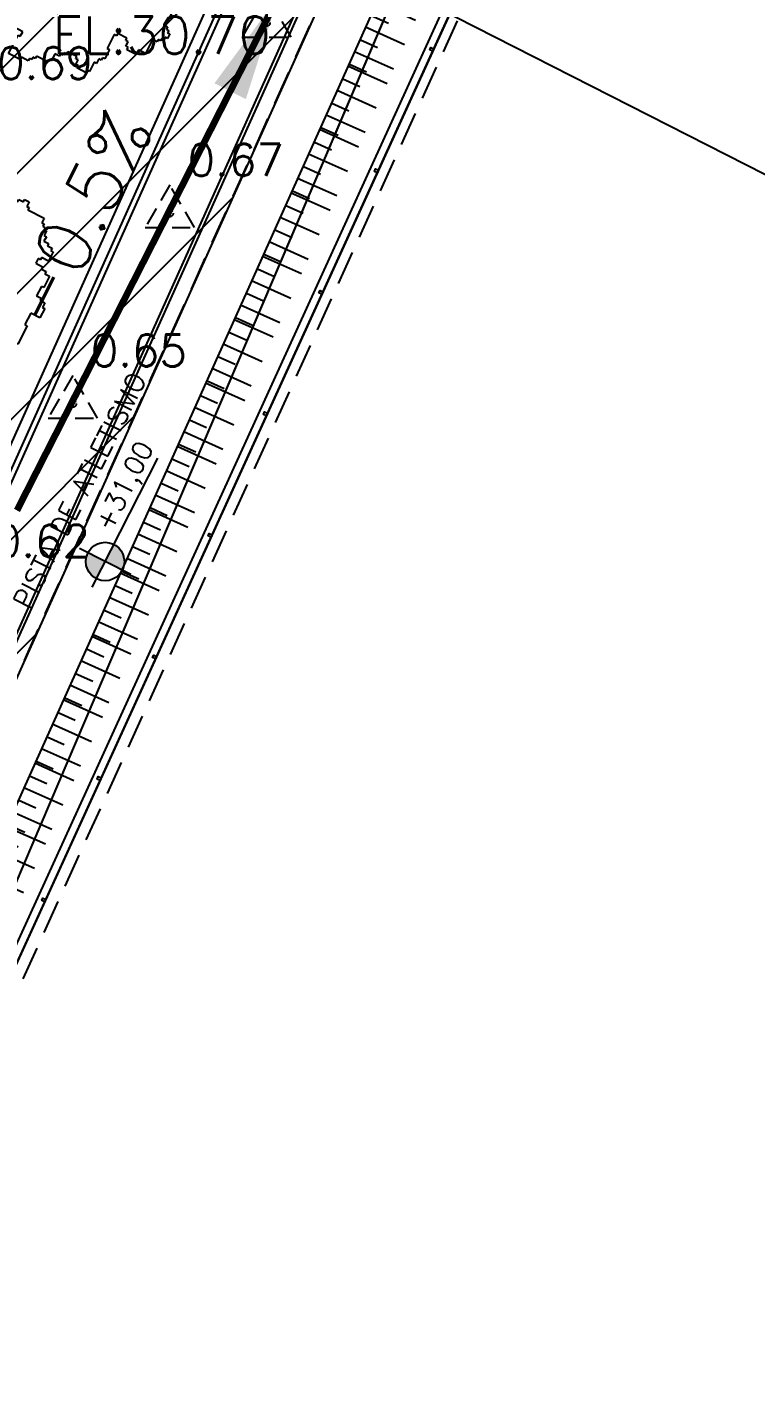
# Model space of a CAD drawing. Header units: metres. Extents: x 543100 to 543604, y 9574012 to 9574398.
# Drawn here: x 543277.67 to 543291.3, y 9574190.72 to 9574215.93 of the extents above; entities that cross this region are included whole.
import ezdxf
from ezdxf.enums import TextEntityAlignment as Align

# ---------------------------------------------------------------- set-up
doc = ezdxf.new("R2010")
doc.units = ezdxf.units.M
doc.header["$LTSCALE"] = 0.1
doc.linetypes.add('DASHED2', pattern=[9.524999999999999, 6.35, -3.175])
doc.linetypes.add('HIDDEN', pattern=[9.524999999999999, 6.35, -3.175])
for name, color, linetype in [('###C_TOPO_TEXT', 7, 'Continuous'), ('#C_TOPO_TEXT', 7, 'Continuous'), ('#PROJ_PLATOS', 2, 'HIDDEN'), ('Area praça', 5, 'Continuous'), ('C-TINN-BNDY', 110, 'Continuous'), ('C-TOPO-TEXT', 7, 'Continuous'), ('HACHURA', 1, 'Continuous'), ('IMPL_CERCA', 8, 'Continuous'), ('IMPL_MEIO FIO', 8, 'Continuous'), ('IMPL_NIVEL', 8, 'Continuous'), ('IMPL_TALUDE', 8, 'Continuous'), ('IMPL_TITULO', 8, 'Continuous'), ('IMPL_VEGETAÇÃO', 8, 'Continuous'), ('IMPL_ÁRVORES', 8, 'Continuous'), ('IMPLANTAÇÃO', 1, 'Continuous'), ('PROJ_PLATOS', 2, 'DASHED2'), ('PROJ_TERRA_PERFIS', 2, 'Continuous'), ('XREF_IMPLNTACAO', 2, 'Continuous')]:
    doc.layers.add(name, color=color, linetype=linetype)
doc.layers.get('IMPLANTAÇÃO').off()
doc.styles.add('COTA200', font='ROMANS.SHX')
doc.styles.add('ROMANS', font='romans', dxfattribs={"height": 0.2})
doc.styles.get("Standard").update_dxf_attribs({"font": 'simplex.shx'})
doc.dimstyles.get("Standard").update_dxf_attribs({"dimtxt": 0.18, "dimasz": 0.18, "dimexe": 0.18, "dimexo": 0.0625, "dimgap": 0.09, "dimtad": 0, "dimtih": 1, "dimtoh": 1, "dimdec": 4, "dimzin": 0, "dimdsep": 46, "dimtxsty": 'Standard', "dimcen": 0.09, "dimadec": 0, "dimazin": 0, "dimtfac": 1, "dimtdec": 4, "dimtofl": 0, "dimtmove": 0, "dimatfit": 3, "dimfxl": 1, "dimtolj": 1, "dimtzin": 0, "dimarcsym": 0})

# ---------------------------------------------------------------- blocks, each defined once
blk = doc.blocks.new('A$C76815E95')
at = {"layer": 'HACHURA'}
h = blk.add_hatch(dxfattribs=at)
h.set_pattern_fill('ANSI31', color=1, scale=0.5, style=0)
h.set_pattern_definition([(45, (-56.71623454557266, -140.2760906778276), (-1.122532015133644, 1.122532015133644), [])])
h.paths.add_polyline_path([(78.50253660278395, -21.53023425675929), (78.1706479433924, -22.02040452882648), (30.00293476006482, -129.1186275184155), (23.85615117452107, -140.2760906778276), (-56.71623454557266, -83.83502537757158), (-56.29154449922498, -82.40403590723872), (-2.601691384217702, 20.28950879722834), (78.41679475666024, -21.48937489651144)])
at = {"layer": 'HACHURA', "color": 8, "elevation": 30.47163635617762, "flags": 128}
blk.add_lwpolyline([(78.50253660278395, -21.53023425675929), (78.1706479433924, -22.02040452882648), (30.00293476006482, -129.1186275184155), (23.85615117452107, -140.2760906778276), (-56.71623454557266, -83.83502537757158), (-56.29154449922498, -82.40403590723872), (-2.601691384217702, 20.28950879722834), (78.41679475666024, -21.48937489651144)], close=True, dxfattribs=at)
blk = doc.blocks.new('nível-ct-04')
h = blk.add_hatch(color=8)
h.paths.add_polyline_path([(1.047825605148458, -1.31934870298603), (0.8978256051484581, -1.31934870298603), (0.8978256051484581, -1.469348702986029, 0.4142135623730958)])
h.paths.add_polyline_path([(0.8978256051484581, -1.169348702986028, 0.4142135623730958), (0.7478256051484582, -1.31934870298603), (0.8978256051484585, -1.31934870298603)])
for p, q in [((0.8978256051484581, -1.544348702986028), (0.8978256051484581, -1.094348702986029)), ((0.6728256051484585, -1.31934870298603), (1.803147779103823, -1.31934870298603))]:
    blk.add_line(p, q)
blk.add_circle((0.8978256051484581, -1.31934870298603), 0.15)
at = {"style": 'ROMANS'}
blk.add_attdef('0.00', (1.117159978211194, -1.257458989557616), '', height=0.15, dxfattribs=at)
blk = doc.blocks.new('Arv-sup')
at = {"layer": 'IMPL_VEGETAÇÃO', "color": 2}
for p, q in [((-0.8806546373597381, 2.060930780092463), (-0.8030544302922191, 2.060930780092463)), ((-0.8806546373597381, 1.71190549425117), (-0.8806546373597381, 2.060930780092463)), ((-0.8030544302922191, 2.060930780092463), (-0.8030544302922191, 2.022150266335885)), ((-0.8030544302922191, 2.022150266335885), (-0.6866548477707966, 2.022150266335885)), ((-0.6866548477707966, 2.022150266335885), (-0.6866548477707966, 1.94458890780669)), ((-0.492655543568425, 2.022150266335885), (-0.4538556827279496, 2.022150266335885)), ((-0.492655543568425, 1.983369752579293), (-0.492655543568425, 2.022150266335885)), ((-0.4538556827279496, 2.060930780092463), (-0.415055821887476, 2.060930780092463)), ((-0.4538556827279496, 2.022150266335885), (-0.4538556827279496, 2.060930780092463)), ((-0.415055821887476, 2.138491807605618), (-0.3374561002065271, 2.138491807605618)), ((-0.415055821887476, 2.060930780092463), (-0.415055821887476, 2.138491807605618)), ((-0.3374561002065271, 2.138491807605618), (-0.3374561002065271, 2.09971129384904)), ((-0.3374561002065271, 2.09971129384904), (-0.2210565176851027, 2.09971129384904)), ((-0.2210565176851027, 2.09971129384904), (-0.2210565176851027, 2.060930780092463)), ((-0.2210565176851027, 2.060930780092463), (-0.1822566568446291, 2.060930780092463)), ((-0.2210565176851027, 2.022150266335885), (-0.2210565176851027, 1.86702788029352)), ((-0.1822566568446291, 2.022150266335885), (-0.2210565176851027, 2.022150266335885)), ((-0.1822566568446291, 2.060930780092463), (-0.1822566568446291, 2.022150266335885)), ((-0.06585707432320476, 2.022150266335885), (0.01174264735774422, 2.022150266335885)), ((-0.06585707432320476, 1.86702788029352), (-0.06585707432320476, 2.022150266335885)), ((0.01174264735774422, 2.022150266335885), (0.01174264735774422, 1.983369752579293)), ((-0.6866548477707966, 1.94458890780669), (-0.6090551260898476, 1.94458890780669)), ((-0.6090551260898476, 1.94458890780669), (-0.6090551260898476, 1.905808394050112)), ((-0.6090551260898476, 1.905808394050112), (-0.5314554044088986, 1.905808394050112)), ((-0.5314554044088986, 1.983369752579293), (-0.492655543568425, 1.983369752579293)), ((-0.5314554044088986, 1.905808394050112), (-0.5314554044088986, 1.983369752579293)), ((-0.2210565176851027, 1.86702788029352), (-0.1822566568446291, 1.86702788029352)), ((-0.1822566568446291, 1.86702788029352), (-0.1822566568446291, 1.828247366536942)), ((-0.1822566568446291, 1.828247366536942), (-0.1046569351636801, 1.828247366536942)), ((-0.1046569351636801, 1.86702788029352), (-0.06585707432320476, 1.86702788029352)), ((-0.1046569351636801, 1.828247366536942), (-0.1046569351636801, 1.86702788029352)), ((0.01174264735774422, 1.983369752579293), (0.05054250819821782, 1.983369752579293)), ((0.01174264735774422, 1.983369752579293), (0.08934236903869142, 1.983369752579293)), ((0.05054250819821782, 1.983369752579293), (0.05054250819821782, 1.94458890780669)), ((0.08934236903869142, 1.983369752579293), (0.08934236903869142, 1.94458890780669)), ((0.08934236903869142, 1.94458890780669), (0.1281422298791668, 1.94458890780669)), ((0.1281422298791668, 1.94458890780669), (0.1281422298791668, 1.905808394050112)), ((0.1281422298791668, 1.905808394050112), (0.1669420907196404, 1.905808394050112)), ((0.1669420907196404, 1.905808394050112), (0.1669420907196404, 1.828247366536942)), ((0.1669420907196404, 1.828247366536942), (0.2833416732410647, 1.828247366536942)), ((0.2833416732410647, 1.86702788029352), (0.3221415340815383, 1.86702788029352)), ((0.2833416732410647, 1.828247366536942), (0.2833416732410647, 1.86702788029352)), ((0.3221415340815383, 1.905808394050112), (0.3609413949220137, 1.905808394050112)), ((0.3221415340815383, 1.86702788029352), (0.3221415340815383, 1.905808394050112)), ((0.3609413949220137, 1.94458890780669), (0.3997412557624873, 1.94458890780669)), ((0.3609413949220137, 1.905808394050112), (0.3609413949220137, 1.94458890780669)), ((0.3997412557624873, 1.983369752579293), (0.4773414628300063, 1.983369752579293)), ((0.3997412557624873, 1.94458890780669), (0.3997412557624873, 1.983369752579293)), ((0.4773414628300063, 1.983369752579293), (0.4773414628300063, 1.905808394050112)), ((0.4773414628300063, 1.905808394050112), (0.5161413236704799, 1.905808394050112)), ((0.5161413236704799, 1.905808394050112), (0.5161413236704799, 1.86702788029352)), ((0.5161413236704799, 1.86702788029352), (0.6713407670323779, 1.86702788029352)), ((0.6713407670323779, 1.86702788029352), (0.6713407670323779, 1.828247366536942)), ((0.6713407670323779, 1.828247366536942), (0.7101406278728533, 1.828247366536942)), ((0.7101406278728533, 1.828247366536942), (0.7101406278728533, 1.71190549425117)), ((-1.307453106604957, 1.71190549425117), (-1.268653245764483, 1.71190549425117)), ((-1.307453106604957, 1.556783108208819), (-1.307453106604957, 1.71190549425117)), ((-1.268653245764483, 1.750686008007747), (-1.152253663243059, 1.750686008007747)), ((-1.268653245764483, 1.71190549425117), (-1.268653245764483, 1.750686008007747)), ((-1.152253663243059, 1.750686008007747), (-1.152253663243059, 1.71190549425117)), ((-1.152253663243059, 1.71190549425117), (-0.8806546373597381, 1.71190549425117)), ((0.7101406278728533, 1.71190549425117), (0.7489404887133269, 1.71190549425117)), ((0.7489404887133269, 1.71190549425117), (0.7489404887133269, 1.595563621965397)), ((-1.268653245764483, 1.556783108208819), (-1.307453106604957, 1.556783108208819)), ((-1.268653245764483, 1.518002594452227), (-1.268653245764483, 1.556783108208819)), ((-1.229853384924008, 1.518002594452227), (-1.268653245764483, 1.518002594452227)), ((-1.229853384924008, 1.401660722166454), (-1.229853384924008, 1.518002594452227)), ((0.7489404887133269, 1.595563621965397), (0.7877403495538022, 1.595563621965397)), ((0.7877403495538022, 1.595563621965397), (0.7877403495538022, 1.440441235923046)), ((0.7877403495538022, 1.440441235923046), (0.9041399320752248, 1.440441235923046)), ((0.9041399320752248, 1.479221749679624), (0.9429397929157002, 1.479221749679624)), ((0.9041399320752248, 1.440441235923046), (0.9041399320752248, 1.479221749679624)), ((0.9429397929157002, 1.518002594452227), (1.020539514596647, 1.518002594452227)), ((0.9429397929157002, 1.479221749679624), (0.9429397929157002, 1.518002594452227)), ((1.020539514596647, 1.556783108208819), (1.098139236277596, 1.556783108208819)), ((1.020539514596647, 1.518002594452227), (1.020539514596647, 1.556783108208819)), ((1.098139236277596, 1.556783108208819), (1.098139236277596, 1.479221749679624)), ((1.098139236277596, 1.479221749679624), (1.136939097118072, 1.479221749679624)), ((1.136939097118072, 1.479221749679624), (1.136939097118072, 1.440441235923046)), ((1.136939097118072, 1.440441235923046), (1.408538123001392, 1.440441235923046)), ((1.408538123001392, 1.440441235923046), (1.408538123001392, 1.362880208409877)), ((-1.695451715009701, 0.7811711779970381), (-1.695451715009701, 1.324099363637274)), ((-1.695451715009701, 1.324099363637274), (-1.617851993328753, 1.324099363637274)), ((-1.617851993328753, 1.324099363637274), (-1.617851993328753, 1.285318849880682)), ((-1.617851993328753, 1.285318849880682), (-1.385052828285906, 1.285318849880682)), ((-1.385052828285906, 1.285318849880682), (-1.385052828285906, 1.246538336124104)), ((-1.385052828285906, 1.246538336124104), (-1.307453106604957, 1.246538336124104)), ((-1.307453106604957, 1.362880208409877), (-1.268653245764483, 1.362880208409877)), ((-1.307453106604957, 1.285318849880682), (-1.307453106604957, 1.362880208409877)), ((-1.268653245764483, 1.285318849880682), (-1.307453106604957, 1.285318849880682)), ((-1.307453106604957, 1.246538336124104), (-1.307453106604957, 1.207757822367526)), ((-1.268653245764483, 1.401660722166454), (-1.229853384924008, 1.401660722166454)), ((-1.268653245764483, 1.362880208409877), (-1.268653245764483, 1.401660722166454)), ((-1.268653245764483, 1.130196463838331), (-1.268653245764483, 1.285318849880682)), ((1.408538123001392, 1.362880208409877), (1.447337983841868, 1.362880208409877)), ((1.447337983841868, 1.362880208409877), (1.447337983841868, 1.324099363637274)), ((1.447337983841868, 1.324099363637274), (1.486137844682341, 1.324099363637274)), ((1.486137844682341, 1.324099363637274), (1.486137844682341, 1.285318849880682)), ((1.486137844682341, 1.285318849880682), (1.524937705522817, 1.285318849880682)), ((1.524937705522817, 1.285318849880682), (1.524937705522817, 1.207757822367526)), ((-1.307453106604957, 1.207757822367526), (-1.268653245764483, 1.207757822367526)), ((-1.268653245764483, 1.207757822367526), (-1.268653245764483, 1.130196463838331)), ((1.524937705522817, 1.207757822367526), (1.56373756636329, 1.207757822367526)), ((1.56373756636329, 1.207757822367526), (1.56373756636329, 1.130196463838331)), ((1.56373756636329, 1.130196463838331), (1.641337288044239, 1.130196463838331)), ((1.641337288044239, 1.130196463838331), (1.641337288044239, 1.091415950081753)), ((1.641337288044239, 1.091415950081753), (1.718937009725188, 1.091415950081753)), ((1.718937009725188, 1.091415950081753), (1.718937009725188, 1.052635436325176)), ((1.718937009725188, 1.052635436325176), (1.757736870565662, 1.052635436325176)), ((1.757736870565662, 1.052635436325176), (1.757736870565662, 0.8975130502828108)), ((1.602537427203764, 0.8587322055102078), (1.602537427203764, 0.7811711779970381)), ((1.641337288044239, 0.8587322055102078), (1.602537427203764, 0.8587322055102078)), ((1.641337288044239, 0.8975130502828108), (1.641337288044239, 0.8587322055102078)), ((1.757736870565662, 0.8975130502828108), (1.641337288044239, 0.8975130502828108)), ((-1.928250880052548, 0.7811711779970381), (-1.695451715009701, 0.7811711779970381)), ((-1.928250880052548, 0.7036101504838825), (-1.928250880052548, 0.7811711779970381)), ((-1.889451019212073, 0.7036101504838825), (-1.928250880052548, 0.7036101504838825)), ((-1.889451019212073, 0.6648293057112653), (-1.889451019212073, 0.7036101504838825)), ((-1.850651158371599, 0.6648293057112653), (-1.889451019212073, 0.6648293057112653)), ((-1.850651158371599, 0.470926405912337), (-1.850651158371599, 0.6648293057112653)), ((1.602537427203764, 0.7811711779970381), (1.718937009725188, 0.7811711779970381)), ((1.718937009725188, 0.7811711779970381), (1.718937009725188, 0.7423906642404603)), ((1.718937009725188, 0.7423906642404603), (1.796536731406137, 0.7423906642404603)), ((1.796536731406137, 0.7423906642404603), (1.796536731406137, 0.7036101504838825)), ((1.796536731406137, 0.7036101504838825), (1.874136938473656, 0.7036101504838825)), ((1.874136938473656, 0.7036101504838825), (1.874136938473656, 0.5097069196689148)), ((-1.889451019212073, 0.470926405912337), (-1.850651158371599, 0.470926405912337)), ((-1.889451019212073, 0.1994621475841996), (-1.889451019212073, 0.470926405912337)), ((1.835337077633181, 0.5097069196689148), (1.835337077633181, 0.3545845336265643)), ((1.874136938473656, 0.5097069196689148), (1.835337077633181, 0.5097069196689148)), ((1.835337077633181, 0.3545845336265643), (1.91293679931413, 0.3545845336265643)), ((1.91293679931413, 0.3545845336265643), (1.91293679931413, 0.3158040198699723)), ((1.91293679931413, 0.3158040198699723), (1.990536520995079, 0.3158040198699723)), ((1.990536520995079, 0.3158040198699723), (1.990536520995079, 0.2382429923568168)), ((1.990536520995079, 0.2382429923568168), (2.029336381835552, 0.2382429923568168)), ((2.029336381835552, 0.2382429923568168), (2.029336381835552, 0.08312060631445206)), ((-2.005850601733496, 0.1606816338276218), (-1.928250880052548, 0.1606816338276218)), ((-1.928250880052548, 0.1606816338276218), (-2.005850601733496, 0.1606816338276218)), ((-1.928250880052548, 0.1606816338276218), (-1.928250880052548, 0.121901120071044)), ((-1.928250880052548, -0.4210273965852167), (-1.928250880052548, 0.1606816338276218)), ((-1.928250880052548, 0.121901120071044), (-1.850651158371599, 0.121901120071044)), ((-1.850651158371599, 0.1994621475841996), (-1.889451019212073, 0.1994621475841996)), ((-1.850651158371599, 0.121901120071044), (-1.850651158371599, 0.1994621475841996)), ((1.874136938473656, 0.08312060631445206), (1.874136938473656, -0.1107826245005015)), ((2.029336381835552, 0.08312060631445206), (1.874136938473656, 0.08312060631445206)), ((1.874136938473656, -0.1107826245005015), (1.91293679931413, -0.1107826245005015)), ((1.91293679931413, -0.1107826245005015), (1.91293679931413, -0.4210273965852167)), ((-1.889451019212073, -0.4210273965852167), (-1.928250880052548, -0.4210273965852167)), ((-1.889451019212073, -0.4598079103417945), (-1.889451019212073, -0.4210273965852167)), ((-1.850651158371599, -0.4598079103417945), (-1.889451019212073, -0.4598079103417945)), ((-1.850651158371599, -0.4985884240983864), (-1.850651158371599, -0.4598079103417945)), ((-1.811851297531124, -0.4985884240983864), (-1.850651158371599, -0.4985884240983864)), ((-1.811851297531124, -0.653710810140737), (-1.811851297531124, -0.4985884240983864)), ((1.718937009725188, -0.4985884240983864), (1.718937009725188, -0.7700526824265097)), ((1.757736870565662, -0.4985884240983864), (1.718937009725188, -0.4985884240983864)), ((1.757736870565662, -0.4598079103417945), (1.757736870565662, -0.4985884240983864)), ((1.835337077633181, -0.4598079103417945), (1.757736870565662, -0.4598079103417945)), ((1.835337077633181, -0.4210273965852167), (1.835337077633181, -0.4598079103417945)), ((1.91293679931413, -0.4210273965852167), (1.835337077633181, -0.4210273965852167)), ((-1.928250880052548, -0.653710810140737), (-1.811851297531124, -0.653710810140737)), ((-1.928250880052548, -0.8476137099396652), (-1.928250880052548, -0.653710810140737)), ((-1.656651854169227, -0.7700526824265097), (-1.656651854169227, -0.8088331961830875)), ((-1.579052132488278, -0.7700526824265097), (-1.656651854169227, -0.7700526824265097)), ((-1.579052132488278, -0.8863942236962572), (-1.579052132488278, -0.7700526824265097)), ((1.718937009725188, -0.7700526824265097), (1.757736870565662, -0.7700526824265097)), ((1.757736870565662, -0.7700526824265097), (1.757736870565662, -0.8088331961830875)), ((-1.734251575850176, -0.8476137099396652), (-1.928250880052548, -0.8476137099396652)), ((-1.734251575850176, -0.8088331961830875), (-1.734251575850176, -0.8476137099396652)), ((-1.656651854169227, -0.8088331961830875), (-1.734251575850176, -0.8088331961830875)), ((-1.540252271647804, -0.8863942236962572), (-1.579052132488278, -0.8863942236962572)), ((-1.540252271647804, -0.963955582225438), (-1.540252271647804, -0.8863942236962572)), ((-1.501452410807329, -0.963955582225438), (-1.540252271647804, -0.963955582225438)), ((-1.501452410807329, -1.00273609598203), (-1.501452410807329, -0.963955582225438)), ((-1.42385268912638, -1.00273609598203), (-1.501452410807329, -1.00273609598203)), ((-1.42385268912638, -0.963955582225438), (-1.42385268912638, -1.00273609598203)), ((-1.385052828285906, -0.963955582225438), (-1.42385268912638, -0.963955582225438)), ((-1.385052828285906, -0.9251750684688602), (-1.385052828285906, -0.963955582225438)), ((-1.307453106604957, -0.9251750684688602), (-1.385052828285906, -0.9251750684688602)), ((-1.307453106604957, -0.8863942236962572), (-1.307453106604957, -0.9251750684688602)), ((-1.268653245764483, -0.8863942236962572), (-1.307453106604957, -0.8863942236962572)), ((-1.268653245764483, -0.8088331961830875), (-1.268653245764483, -0.8863942236962572)), ((-1.113453802402585, -0.8088331961830875), (-1.268653245764483, -0.8088331961830875)), ((-1.113453802402585, -0.8476137099396652), (-1.113453802402585, -0.8088331961830875)), ((-1.07465394156211, -0.8476137099396652), (-1.113453802402585, -0.8476137099396652)), ((-1.07465394156211, -1.15785848202438), (-1.07465394156211, -0.8476137099396652)), ((1.718937009725188, -1.00273609598203), (1.718937009725188, -1.041516609738608)), ((1.757736870565662, -1.00273609598203), (1.718937009725188, -1.00273609598203)), ((1.757736870565662, -0.8088331961830875), (1.796536731406137, -0.8088331961830875)), ((1.757736870565662, -0.963955582225438), (1.757736870565662, -1.00273609598203)), ((1.796536731406137, -0.963955582225438), (1.757736870565662, -0.963955582225438)), ((1.796536731406137, -0.8088331961830875), (1.796536731406137, -0.8476137099396652)), ((1.796536731406137, -0.8476137099396652), (1.835337077633181, -0.8476137099396652)), ((1.796536731406137, -0.9251750684688602), (1.796536731406137, -0.963955582225438)), ((1.835337077633181, -0.9251750684688602), (1.796536731406137, -0.9251750684688602)), ((1.835337077633181, -0.8476137099396652), (1.835337077633181, -0.9251750684688602)), ((-1.346252967445432, -1.196638995780958), (-1.113453802402585, -1.196638995780958)), ((-1.346252967445432, -1.235419840553575), (-1.346252967445432, -1.196638995780958)), ((-1.113453802402585, -1.15785848202438), (-1.07465394156211, -1.15785848202438)), ((-1.113453802402585, -1.196638995780958), (-1.113453802402585, -1.15785848202438)), ((-1.113453802402585, -1.15785848202438), (-1.113453802402585, -1.196638995780958)), ((-1.113453802402585, -1.196638995780958), (-1.113453802402585, -1.15785848202438)), ((1.29213854047997, -1.196638995780958), (1.136939097118072, -1.196638995780958)), ((1.136939097118072, -1.196638995780958), (1.136939097118072, -1.235419840553575)), ((1.29213854047997, -1.235419840553575), (1.29213854047997, -1.196638995780958)), ((1.641337288044239, -1.041516609738608), (1.641337288044239, -1.274200354310153)), ((1.718937009725188, -1.041516609738608), (1.641337288044239, -1.041516609738608)), ((-1.462652549966855, -1.312980868066731), (-1.385052828285906, -1.312980868066731)), ((-1.462652549966855, -1.429322740352504), (-1.462652549966855, -1.312980868066731)), ((-1.385052828285906, -1.235419840553575), (-1.346252967445432, -1.235419840553575)), ((-1.385052828285906, -1.312980868066731), (-1.385052828285906, -1.235419840553575)), ((1.098139236277596, -1.235419840553575), (1.098139236277596, -1.468103254109096)), ((1.136939097118072, -1.235419840553575), (1.098139236277596, -1.235419840553575)), ((1.330938401320443, -1.235419840553575), (1.29213854047997, -1.235419840553575)), ((1.330938401320443, -1.312980868066731), (1.330938401320443, -1.235419840553575)), ((1.369738262160919, -1.312980868066731), (1.330938401320443, -1.312980868066731)), ((1.369738262160919, -1.351761381823323), (1.369738262160919, -1.312980868066731)), ((1.524937705522817, -1.351761381823323), (1.369738262160919, -1.351761381823323)), ((1.524937705522817, -1.274200354310153), (1.524937705522817, -1.351761381823323)), ((1.641337288044239, -1.274200354310153), (1.524937705522817, -1.274200354310153)), ((-1.385052828285906, -1.429322740352504), (-1.462652549966855, -1.429322740352504)), ((-1.385052828285906, -1.545664612638276), (-1.385052828285906, -1.429322740352504)), ((-1.229853384924008, -1.545664612638276), (-1.385052828285906, -1.545664612638276)), ((-1.229853384924008, -1.506883767865673), (-1.229853384924008, -1.545664612638276)), ((-1.152253663243059, -1.506883767865673), (-1.229853384924008, -1.506883767865673)), ((-1.152253663243059, -1.468103254109096), (-1.152253663243059, -1.506883767865673)), ((-1.07465394156211, -1.468103254109096), (-1.152253663243059, -1.468103254109096)), ((-1.07465394156211, -1.662006153908024), (-1.07465394156211, -1.468103254109096)), ((1.098139236277596, -1.468103254109096), (1.136939097118072, -1.468103254109096)), ((1.136939097118072, -1.468103254109096), (1.136939097118072, -1.623225640151446)), ((-1.035854080721636, -1.662006153908024), (-1.07465394156211, -1.662006153908024)), ((-1.035854080721636, -1.700786998680641), (-1.035854080721636, -1.662006153908024)), ((-0.9970542198811607, -1.700786998680641), (-1.035854080721636, -1.700786998680641)), ((-0.9970542198811607, -1.778348026193797), (-0.9970542198811607, -1.700786998680641)), ((-0.9582543590406871, -1.778348026193797), (-0.9970542198811607, -1.778348026193797)), ((-0.9582543590406871, -1.855909053706966), (-0.9582543590406871, -1.778348026193797)), ((0.5937410453514289, -1.778348026193797), (0.5937410453514289, -1.817128539950389)), ((0.7489404887133269, -1.778348026193797), (0.5937410453514289, -1.778348026193797)), ((0.7489404887133269, -1.817128539950389), (0.7489404887133269, -1.778348026193797)), ((1.020539514596647, -1.739567512437219), (1.020539514596647, -1.894689898479569)), ((1.059339375437123, -1.739567512437219), (1.020539514596647, -1.739567512437219)), ((1.059339375437123, -1.662006153908024), (1.059339375437123, -1.739567512437219)), ((1.098139236277596, -1.662006153908024), (1.059339375437123, -1.662006153908024)), ((1.098139236277596, -1.623225640151446), (1.098139236277596, -1.662006153908024)), ((1.136939097118072, -1.623225640151446), (1.098139236277596, -1.623225640151446)), ((-0.9194544982002117, -1.855909053706966), (-0.9582543590406871, -1.855909053706966)), ((-0.9194544982002117, -1.894689898479569), (-0.9194544982002117, -1.855909053706966)), ((-0.8806546373597381, -1.894689898479569), (-0.9194544982002117, -1.894689898479569)), ((-0.8806546373597381, -1.933470412236161), (-0.8806546373597381, -1.894689898479569)), ((-0.6090551260898476, -1.933470412236161), (-0.8806546373597381, -1.933470412236161)), ((-0.6090551260898476, -1.894689898479569), (-0.6090551260898476, -1.933470412236161)), ((-0.5314554044088986, -1.894689898479569), (-0.6090551260898476, -1.894689898479569)), ((-0.5314554044088986, -1.855909053706966), (-0.5314554044088986, -1.894689898479569)), ((-0.2986562393660517, -1.855909053706966), (-0.5314554044088986, -1.855909053706966)), ((-0.1434567960041537, -1.817128539950389), (-0.2986562393660517, -1.817128539950389)), ((-0.2986562393660517, -1.817128539950389), (-0.2986562393660517, -1.855909053706966)), ((-0.1822566568446291, -2.204934670564285), (-0.1822566568446291, -1.894689898479569)), ((-0.1822566568446291, -1.894689898479569), (-0.1434567960041537, -1.894689898479569)), ((-0.1434567960041537, -1.894689898479569), (-0.1434567960041537, -1.817128539950389)), ((0.3997412557624873, -2.011031439749317), (0.3997412557624873, -2.049812284521934)), ((0.4385411166029627, -2.011031439749317), (0.3997412557624873, -2.011031439749317)), ((0.4385411166029627, -1.894689898479569), (0.4385411166029627, -2.011031439749317)), ((0.5161413236704799, -1.894689898479569), (0.4385411166029627, -1.894689898479569)), ((0.5161413236704799, -1.855909053706966), (0.5161413236704799, -1.894689898479569)), ((0.5549411845109553, -1.855909053706966), (0.5161413236704799, -1.855909053706966)), ((0.5549411845109553, -1.817128539950389), (0.5549411845109553, -1.855909053706966)), ((0.5937410453514289, -1.817128539950389), (0.5549411845109553, -1.817128539950389)), ((0.7877403495538022, -1.817128539950389), (0.7489404887133269, -1.817128539950389)), ((0.7877403495538022, -1.894689898479569), (0.7877403495538022, -1.817128539950389)), ((0.8265402103942758, -1.894689898479569), (0.7877403495538022, -1.894689898479569)), ((0.8265402103942758, -1.933470412236161), (0.8265402103942758, -1.894689898479569)), ((0.9817396537561738, -1.933470412236161), (0.8265402103942758, -1.933470412236161)), ((0.9817396537561738, -1.894689898479569), (0.9817396537561738, -1.933470412236161)), ((1.020539514596647, -1.894689898479569), (0.9817396537561738, -1.894689898479569)), ((0.01174264735774422, -2.204934670564285), (-0.1822566568446291, -2.204934670564285)), ((0.01174264735774422, -2.166153825791667), (0.01174264735774422, -2.204934670564285)), ((0.1281422298791668, -2.166153825791667), (0.01174264735774422, -2.166153825791667)), ((0.1281422298791668, -2.12737331203509), (0.1281422298791668, -2.166153825791667)), ((0.1669420907196404, -2.12737331203509), (0.1281422298791668, -2.12737331203509)), ((0.1669420907196404, -2.088592798278512), (0.1669420907196404, -2.12737331203509)), ((0.2057419515601158, -2.088592798278512), (0.1669420907196404, -2.088592798278512)), ((0.2057419515601158, -2.049812284521934), (0.2057419515601158, -2.088592798278512)), ((0.3997412557624873, -2.049812284521934), (0.2057419515601158, -2.049812284521934))]:
    blk.add_line(p, q, dxfattribs=at)
blk.add_circle((0, 1.4210854715202e-14), 0.15, dxfattribs=at)
blk = doc.blocks.new('CERCA')
at = {"layer": 'IMPL_CERCA', "color": 3}
blk.add_lwpolyline([(-0.02499999990686774, 0), (0.02500000002328306, 0), (0.02500000002328306, -0.06000000052154064), (-0.02499999990686774, -0.06000000052154064)], close=True, dxfattribs=at)
blk = doc.blocks.new('TALUDE 01')
at = {"layer": 'IMPL_TALUDE'}
for p, q in [((-1.257040831156701, -0.009896888224830036), (-1.257040831156701, 0.7923661094386263)), ((-0.7570408311567007, -0.009896888224830036), (-0.7570408311567007, 0.7923661094386263)), ((-0.2570408311567007, -0.009896888224830036), (-0.2570408311567007, 0.7923661094386263)), ((-1, 0), (-1, 0.3511314988320011)), ((-0.5, 0), (-0.5, 0.3511314988320011)), ((0, 0), (0, 0.3511314988320011))]:
    blk.add_line(p, q, dxfattribs=at)
blk = doc.blocks.new('A$C00972E22')
at = {"layer": 'IMPL_CERCA'}
for p, q in [((136.1866745820735, 78.40736307390034), (129.9416389816586, 225.1902974036431)), ((136.0292479066411, 78.5787296872586), (129.7980879122282, 225.0355326247309))]:
    blk.add_line(p, q, dxfattribs=at)
at = {"layer": 'IMPL_MEIO FIO', "color": 1}
for p, q in [((131.6347294751322, 100.7186768557876), (126.8104776490945, 199.426026172936)), ((132.8785089345183, 100.8759699054062), (128.0601185590494, 199.4633909780532)), ((131.334572854219, 100.7041221428663), (126.5166645573918, 199.2816786970943)), ((131.5343344116118, 100.7138853464276), (126.7164261147846, 199.2914419006556)), ((131.6342151903082, 100.7187669500709), (126.8148955837823, 199.3251998256892)), ((133.4310186617076, 90.24512468278408), (128.1674201256828, 199.2823050189763)), ((134.6794220366282, 90.30792881175876), (129.4164133333834, 199.3334004282951))]:
    blk.add_line(p, q, dxfattribs=at)
at = {"layer": 'IMPL_CERCA', "rotation": 272.4362404080558}
for p in [(133.2644344995497, 147.0915150269866), (133.3707035118714, 144.5937746688724), (133.4769725241931, 142.0960343107581), (133.5832415365148, 139.5982939526439), (133.6895105488366, 137.1005535945296), (133.7957795611583, 134.6028132364154), (133.90204857348, 132.1050728783011), (134.0083175858017, 129.6073325201869)]:
    blk.add_blockref('CERCA', p, dxfattribs=at)
at = {"layer": 'IMPL_NIVEL', "xscale": 2.400000002235174, "yscale": 2.400000002235174, "zscale": 2.400000002235174, "rotation": 90}
blk.add_blockref('nível-ct-04', (128.9640189075144, 133.6180647332221), dxfattribs=at).add_auto_attribs({'0.00': '+31,00'})
at = {"layer": 'IMPL_TALUDE', "rotation": 272.7634959834642}
for p in [(131.9842926817946, 146.1429203301668), (132.0469701086404, 144.8444321546704), (132.1096475356026, 143.5459439791739), (132.1723249624483, 142.2474558055401), (132.2350023892941, 140.9489676300436), (132.2976798161399, 139.6504794545472), (132.3603572429856, 138.3519912809134), (132.4230346698314, 137.0535031054169), (132.4857120966772, 135.7550149299204), (132.5483895235229, 134.4565267562866), (132.6110669503687, 133.1580385807902), (132.6737443772145, 131.8595504052937), (132.7364218040602, 130.5610622316599), (132.799099230906, 129.2625740561634)]:
    blk.add_blockref('TALUDE 01', p, dxfattribs=at)
at = {"layer": 'IMPL_ÁRVORES', "xscale": 1.25, "yscale": 1.25, "zscale": 1.25}
for p in [(126.438804314821, 146.1828775610775), (126.438804314821, 139.1828775610775)]:
    blk.add_blockref('Arv-sup', p, dxfattribs=at)
at = {"layer": 'IMPL_TITULO', "color": 2, "style": 'COTA200'}
blk.add_text('PISTA DE ATLETISMO', height=0.3600000000000001, rotation=90, dxfattribs=at).set_placement((131.1040763774654, 136.7447650674731), align=Align.MIDDLE_CENTER)
blk = doc.blocks.new('Base_Implantacao')
at = {"layer": 'Area praça'}
blk.add_lwpolyline([(543169.375966441, 9574203.375737434), (543253.5850714714, 9574146.03478178), (543319.7998506648, 9574291.166109739), (543234.3774111079, 9574331.16525853)], close=True, dxfattribs=at)
at = {"layer": 'IMPLANTAÇÃO', "rotation": 333.0393706475627}
blk.add_blockref('A$C00972E22', (543099.8097354489, 9574144.815856133), dxfattribs=at)
blk = doc.blocks.new('STA')
blk.add_lwpolyline([(0, 0.9999999999999964), (-0.8660254037844339, -0.5000000000000036), (0.8660254037844339, -0.5000000000000036)], close=True)
blk.add_circle((0, 0), 0.1181215260333346)

msp = doc.modelspace()

# ---------------------------------------------------------------- linework, layer by layer
at = {"layer": '#PROJ_PLATOS'}
for p, q in [((543262.267551907, 9574164.283969274, 30.8), (543317.4579577344, 9574286.033086067, 30)), ((543260.4344071884, 9574165.855572518, 31.1), (543308.6021203718, 9574272.953795508, 30.49))]:
    msp.add_line(p, q, dxfattribs=at)
at = {"layer": 'Area praça'}
msp.add_lwpolyline([(543169.375966441, 9574203.375737434), (543253.5850714714, 9574146.03478178), (543319.7998506648, 9574291.166109739), (543234.3774111079, 9574331.16525853)], close=True, dxfattribs=at)
at = {"layer": 'C-TINN-BNDY', "color": 110, "linetype": 'Continuous', "lineweight": -3}
for points in [[(543173.3936387443, 9574195.97504983, 31.05), (543164.1535311022, 9574205.609224685, 31.55), (543171.3201330855, 9574219.703092232, 31.38), (543181.4100280971, 9574239.043291226, 31.32), (543195.4145483043, 9574266.16241147, 31.2), (543201.9199596004, 9574278.8552629, 31.05), (543226.2907776149, 9574326.206030129, 30.93), (543232.196614905, 9574326.994622743, 30.6), (543317.7262855232, 9574286.616093269, 30), (543317.4579577344, 9574286.033086067, 30), (543308.6021203718, 9574272.953795508, 30.49), (543262.267551907, 9574164.283969274, 30.8), (543256.7435913504, 9574152.957710333, 30.8), (543241.9609805408, 9574120.556787703, 30.8), (543229.5529237649, 9574136.480036132, 30.5), (543208.8046409577, 9574161.625109471, 30.7), (543197.0614943682, 9574173.702004582, 30.7)], [(543173.3936387443, 9574195.97504983, 31.05), (543164.1535311022, 9574205.609224685, 31.55), (543171.3201330855, 9574219.703092232, 31.38), (543181.4100280971, 9574239.043291226, 31.32), (543195.4145483043, 9574266.16241147, 31.2), (543201.9199596004, 9574278.8552629, 31.05), (543226.2907776149, 9574326.206030129, 30.93), (543232.196614905, 9574326.994622743, 30.6), (543317.7262855232, 9574286.616093269, 30), (543317.4579577344, 9574286.033086067, 30), (543308.6021203718, 9574272.953795508, 30.49), (543262.267551907, 9574164.283969274, 30.8), (543256.7435913504, 9574152.957710333, 30.8), (543241.9609805408, 9574120.556787703, 30.8), (543229.5529237649, 9574136.480036132, 30.5), (543208.8046409577, 9574161.625109471, 30.7), (543197.0614943682, 9574173.702004582, 30.7)], [(543288.1589107113, 9574225.007734606, 0.5904184265909684), (543269.7973064557, 9574181.943724085, 0.1772682469953857), (543266.7448061188, 9574174.784605265, 0.1237418260086649), (543262.5785128294, 9574165.013275072, 0.1107474601410026)], [(543288.1589107113, 9574225.007734606, 0.5904184265909684), (543269.7973064557, 9574181.943724085, 0.1772682469953857), (543266.7448061188, 9574174.784605265, 0.1237418260086649), (543262.5785128294, 9574165.013275072, 0.1107474601410026)]]:
    msp.add_polyline3d(points, dxfattribs=at)
at = {"layer": 'PROJ_TERRA_PERFIS', "elevation": 31, "flags": 128}
msp.add_lwpolyline([(543187.4513423848, 9574266.09293951), (543308.0981957699, 9574204.724685654)], dxfattribs=at)

# ---------------------------------------------------------------- block references
at = {"layer": 'HACHURA', "color": 1}
msp.add_blockref('A$C76815E95', (543230.4314724284, 9574294.974200036, -0.07163635617761699), dxfattribs=at)
at = {"layer": 'PROJ_PLATOS', "color": 2, "linetype": 'Continuous', "lineweight": -3, "xscale": 0.5333333333333333, "yscale": 0.5333333333333333, "zscale": 0.5333333333333333}
for p in [(543282.1588632077, 9574216.008252153, 0.6871639979671791), (543280.3453506477, 9574212.442979066, 0.6660865987948579), (543278.5318380876, 9574208.877705976, 0.645009199602766)]:
    msp.add_blockref('STA', p, dxfattribs=at)
at = {"layer": 'XREF_IMPLNTACAO'}
msp.add_blockref('Base_Implantacao', (0, 0), dxfattribs=at)

# ---------------------------------------------------------------- texts
at = {"layer": '###C_TOPO_TEXT', "color": 7, "linetype": 'Continuous', "lineweight": -3, "insert": (543279.101768058, 9574212.122969655), "char_height": 1, "attachment_point": 8, "rotation": 63.03937063139809}
msp.add_mtext('-0.5%', dxfattribs=at)
at = {"layer": '#C_TOPO_TEXT', "color": 7, "linetype": 'Continuous', "lineweight": -3, "insert": (543278.1554687766, 9574215.777929012), "char_height": 0.7, "attachment_point": 4}
msp.add_mtext('EL:30.70', dxfattribs=at)
at = {"layer": 'C-TOPO-TEXT', "color": 7, "linetype": 'Continuous', "lineweight": -3, "char_height": 0.6, "attachment_point": 4}
for s, insert in [('0.69', (543277.1150775593, 9574215.256491626)), ('0.67', (543280.6803506477, 9574213.442979066)), ('0.65', (543278.8668380876, 9574209.877705976)), ('0.62', (543277.0533255275, 9574206.312432889))]:
    msp.add_mtext(s, dxfattribs=dict(at, insert=insert))

# ---------------------------------------------------------------- leaders
at = {"layer": '###C_TOPO_TEXT', "color": 7, "linetype": 'Continuous', "lineweight": -3}
msp.add_leader([(543282.383634643, 9574216.51265561), (543277.4866666419, 9574206.885466577)], dimstyle='Standard', override={"dimscale": 1, "dimasz": 2, "dimclrd": 256, "dimlwd": 65535}, dxfattribs=at)

doc.saveas('drawing.dxf')
